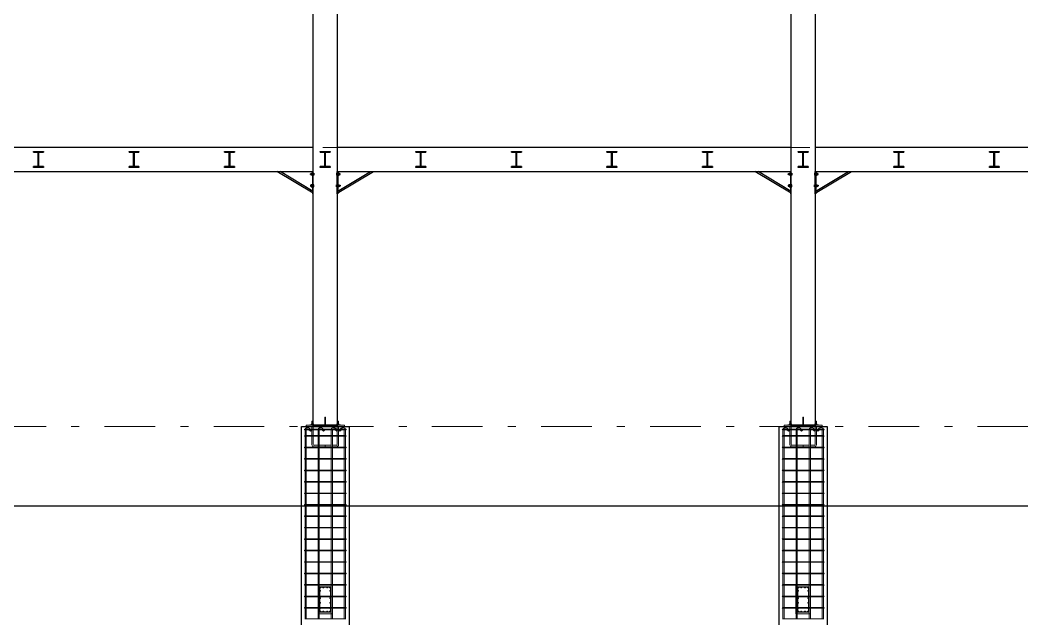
# Model space of a CAD drawing. Header units: millimetres. Extents: x 2175 to 3376, y 1504 to 1740.
# Drawn here: x 3350.92 to 3363.49, y 1612.41 to 1619.93 of the extents above; entities that cross this region are included whole.
import ezdxf

# ---------------------------------------------------------------- set-up
doc = ezdxf.new("R2010")
doc.units = ezdxf.units.MM
for name, pattern in [('DASHDOT2', [12.7, 6.35, -3.175, 0, -3.175]), ('DASHDOTX2', [50.8, 25.4, -12.7, 0, -12.7]), ('DASHED', [19.05, 12.7, -6.35])]:
    doc.linetypes.add(name, pattern=pattern)
doc.layers.add('As Atap', color=3, linetype='DASHDOTX2', lineweight=40)
doc.layers.add('Garis Dim', color=131, linetype='DASHED', lineweight=9)
for name, color, linetype in [('GR', 7, 'Continuous'), ('KOP TEKS', 1, 'Continuous'), ('SUNGAI', 150, 'Continuous'), ('WF 150', 5, 'Continuous')]:
    doc.layers.add(name, color=color, linetype=linetype)

# ---------------------------------------------------------------- blocks, each defined once
blk = doc.blocks.new('BLK150')
at = {"layer": 'KOP TEKS', "color": 232}
for p, q in [((12566.28, -658.52), (12566.155, -658.52)), ((12566.212, -658.7), (12566.212, -658.52)), ((12566.222, -658.7), (12566.222, -658.52)), ((12566.28, -658.52), (12566.28, -658.51)), ((12566.222, -658.61), (12566.212, -658.61)), ((12566.155, -658.7), (12566.28, -658.7)), ((12566.28, -658.71), (12566.28, -658.7))]:
    blk.add_line(p, q, dxfattribs=at)
for points in [[(12566.28, -658.51), (12566.155, -658.51), (12566.155, -658.52)], [(12566.155, -658.7), (12566.155, -658.71), (12566.28, -658.71)]]:
    blk.add_lwpolyline(points, dxfattribs=at)
blk = doc.blocks.new('soof bmi')
at = {"layer": 'Garis Dim', "color": 1, "linetype": 'ByBlock', "lineweight": 9}
for p, q in [((38143.76, 315.036), (38143.76, 314.534)), ((38143.768, 315.036), (38143.768, 314.534)), ((38143.978, 315.053), (38143.777, 315.053)), ((38143.978, 315.044), (38143.777, 315.044)), ((38143.987, 315.036), (38143.987, 314.534)), ((38143.996, 315.036), (38143.996, 314.534)), ((38143.978, 314.525), (38143.777, 314.525)), ((38143.978, 314.517), (38143.777, 314.517))]:
    blk.add_line(p, q, dxfattribs=at)
blk.add_lwpolyline([(38143.728, 315.085), (38144.028, 315.085), (38144.028, 314.485), (38143.728, 314.485)], close=True, dxfattribs=at)
for centre, radius in [((38143.777, 315.036), 0.00853), ((38143.774, 314.965), 0.0064), ((38143.838, 315.036), 0.00853), ((38143.917, 315.036), 0.00853), ((38143.978, 315.036), 0.00853), ((38143.981, 314.965), 0.0064), ((38143.774, 314.815), 0.0064), ((38143.774, 314.715), 0.0064), ((38143.981, 314.815), 0.0064), ((38143.981, 314.715), 0.0064), ((38143.774, 314.605), 0.0064), ((38143.777, 314.534), 0.00853), ((38143.838, 314.534), 0.00853), ((38143.917, 314.534), 0.00853), ((38143.978, 314.534), 0.00853), ((38143.981, 314.605), 0.0064)]:
    blk.add_circle(centre, radius, dxfattribs=at)
for centre, radius, start, end in [((38143.777, 315.036), 0.0171, 90, 180), ((38143.978, 315.036), 0.0171, 0, 90), ((38143.978, 315.036), 0.00853, 0, 90), ((38143.777, 314.534), 0.0171, 180, 270), ((38143.978, 314.534), 0.00853, 270, 0), ((38143.978, 314.534), 0.0171, 270, 0)]:
    blk.add_arc(centre, radius, start, end, dxfattribs=at)

msp = doc.modelspace()

# ---------------------------------------------------------------- hatches: boundary and pattern name
at = {"layer": 'Garis Dim', "linetype": 'ByBlock', "lineweight": 5}
h = msp.add_hatch(dxfattribs=at)
h.set_pattern_fill('LINE', color=0, scale=0.00072, angle=-0.0006, style=0)
h.set_pattern_definition([(179.999441, (4053.2320898, 1776.1352986), (2.23035e-08, 0.0022860000006), [])])
h.paths.add_polyline_path([(3354.598, 1614.893, 0.414214), (3354.596, 1614.895), (3354.583, 1614.895, 0.414214), (3354.581, 1614.893), (3354.581, 1614.862), (3354.598, 1614.862)])
h = msp.add_hatch(dxfattribs=at)
h.set_pattern_fill('LINE', color=0, scale=0.00072, angle=-0.0006, style=0)
h.set_pattern_definition([(179.999441, (4052.915289, 1776.1353016), (2.23035e-08, 0.0022860000006), [])])
h.paths.add_polyline_path([(3354.915, 1614.893, 0.414214), (3354.913, 1614.895), (3354.9, 1614.895, 0.414214), (3354.898, 1614.893), (3354.898, 1614.862), (3354.915, 1614.862)])
h = msp.add_hatch(dxfattribs=at)
h.set_pattern_fill('LINE', color=0, scale=0.00072, angle=-0.0006, style=0)
h.set_pattern_definition([(179.999441, (4059.2320898, 1776.1352986), (2.23035e-08, 0.0022860000006), [])])
h.paths.add_polyline_path([(3360.598, 1614.893, 0.414214), (3360.596, 1614.895), (3360.583, 1614.895, 0.414214), (3360.581, 1614.893), (3360.581, 1614.862), (3360.598, 1614.862)])
h = msp.add_hatch(dxfattribs=at)
h.set_pattern_fill('LINE', color=0, scale=0.00072, angle=-0.0006, style=0)
h.set_pattern_definition([(179.999441, (4058.915289, 1776.1353016), (2.23035e-08, 0.0022860000006), [])])
h.paths.add_polyline_path([(3360.915, 1614.893, 0.414214), (3360.913, 1614.895), (3360.9, 1614.895, 0.414214), (3360.898, 1614.893), (3360.898, 1614.862), (3360.915, 1614.862)])

# ---------------------------------------------------------------- linework, layer by layer
at = {"lineweight": 18}
for p, q in [((3354.987, 1614.832), (3354.507, 1614.831)), ((3354.987, 1614.831), (3354.507, 1614.831)), ((3360.987, 1614.832), (3360.507, 1614.831)), ((3360.987, 1614.831), (3360.507, 1614.831))]:
    msp.add_line(p, q, dxfattribs=at)
for p, q in [((3354.939, 1614.847), (3354.555, 1614.847)), ((3354.939, 1614.847), (3354.555, 1614.847)), ((3360.939, 1614.847), (3360.555, 1614.847)), ((3360.939, 1614.847), (3360.555, 1614.847))]:
    msp.add_line(p, q)
at = {"layer": 'As Atap', "color": 7, "linetype": 'ByBlock', "lineweight": 5}
for p, q in [((3354.602, 1614.862), (3354.577, 1614.862)), ((3354.919, 1614.862), (3354.894, 1614.862)), ((3360.602, 1614.862), (3360.577, 1614.862)), ((3360.919, 1614.862), (3360.894, 1614.862)), ((3354.605, 1614.849), (3354.574, 1614.849)), ((3354.922, 1614.849), (3354.891, 1614.849)), ((3360.605, 1614.849), (3360.574, 1614.849)), ((3360.922, 1614.849), (3360.891, 1614.849))]:
    msp.add_line(p, q, dxfattribs=at)
at = {"layer": 'As Atap', "color": 0, "linetype": 'ByBlock', "lineweight": 5}
for p, q in [((3354.596, 1614.895), (3354.583, 1614.895)), ((3354.743, 1614.947), (3354.753, 1614.947)), ((3354.743, 1614.847), (3354.743, 1614.947)), ((3354.753, 1614.847), (3354.753, 1614.947)), ((3354.913, 1614.895), (3354.9, 1614.895)), ((3360.596, 1614.895), (3360.583, 1614.895)), ((3360.743, 1614.947), (3360.753, 1614.947)), ((3360.743, 1614.847), (3360.743, 1614.947)), ((3360.753, 1614.847), (3360.753, 1614.947)), ((3360.913, 1614.895), (3360.9, 1614.895)), ((3354.494, 1614.788), (3354.494, 1614.714)), ((3354.509, 1614.788), (3354.509, 1614.714)), ((3354.581, 1614.831), (3354.581, 1614.788)), ((3354.581, 1614.788), (3354.581, 1614.714)), ((3354.598, 1614.831), (3354.598, 1614.788)), ((3354.598, 1614.788), (3354.598, 1614.714)), ((3354.658, 1614.786), (3354.658, 1614.714)), ((3354.673, 1614.786), (3354.673, 1614.714)), ((3354.823, 1614.786), (3354.823, 1614.714)), ((3354.838, 1614.786), (3354.838, 1614.714)), ((3354.898, 1614.831), (3354.898, 1614.788)), ((3354.898, 1614.788), (3354.898, 1614.714)), ((3354.915, 1614.831), (3354.915, 1614.788)), ((3354.915, 1614.788), (3354.915, 1614.714)), ((3354.987, 1614.786), (3354.987, 1614.714)), ((3355.002, 1614.786), (3355.002, 1614.714)), ((3360.494, 1614.788), (3360.494, 1614.714)), ((3360.509, 1614.788), (3360.509, 1614.714)), ((3360.581, 1614.831), (3360.581, 1614.788)), ((3360.581, 1614.788), (3360.581, 1614.714)), ((3360.598, 1614.831), (3360.598, 1614.788)), ((3360.598, 1614.788), (3360.598, 1614.714)), ((3360.658, 1614.786), (3360.658, 1614.714)), ((3360.673, 1614.786), (3360.673, 1614.714)), ((3360.823, 1614.786), (3360.823, 1614.714)), ((3360.838, 1614.786), (3360.838, 1614.714)), ((3360.898, 1614.831), (3360.898, 1614.788)), ((3360.898, 1614.788), (3360.898, 1614.714)), ((3360.915, 1614.831), (3360.915, 1614.788)), ((3360.915, 1614.788), (3360.915, 1614.714)), ((3360.987, 1614.786), (3360.987, 1614.714)), ((3361.002, 1614.786), (3361.002, 1614.714)), ((3354.494, 1614.706), (3354.494, 1614.57)), ((3354.509, 1614.706), (3354.509, 1614.57)), ((3354.581, 1614.699), (3354.581, 1614.601)), ((3354.598, 1614.699), (3354.598, 1614.601)), ((3354.658, 1614.706), (3354.658, 1614.57)), ((3354.673, 1614.706), (3354.673, 1614.57)), ((3354.823, 1614.706), (3354.823, 1614.57)), ((3354.838, 1614.706), (3354.838, 1614.57)), ((3354.898, 1614.699), (3354.898, 1614.601)), ((3354.915, 1614.699), (3354.915, 1614.601)), ((3354.987, 1614.706), (3354.987, 1614.57)), ((3355.002, 1614.706), (3355.002, 1614.57)), ((3360.494, 1614.706), (3360.494, 1614.57)), ((3360.509, 1614.706), (3360.509, 1614.57)), ((3360.581, 1614.699), (3360.581, 1614.601)), ((3360.598, 1614.699), (3360.598, 1614.601)), ((3360.658, 1614.706), (3360.658, 1614.57)), ((3360.673, 1614.706), (3360.673, 1614.57)), ((3360.823, 1614.706), (3360.823, 1614.57)), ((3360.838, 1614.706), (3360.838, 1614.57)), ((3360.898, 1614.699), (3360.898, 1614.601)), ((3360.915, 1614.699), (3360.915, 1614.601)), ((3360.987, 1614.706), (3360.987, 1614.57)), ((3361.002, 1614.706), (3361.002, 1614.57)), ((3354.494, 1614.562), (3354.494, 1614.426)), ((3354.509, 1614.562), (3354.509, 1614.426)), ((3354.607, 1614.593), (3354.658, 1614.593)), ((3354.607, 1614.575), (3354.658, 1614.575)), ((3354.658, 1614.562), (3354.658, 1614.426)), ((3354.673, 1614.593), (3354.823, 1614.593)), ((3354.673, 1614.575), (3354.823, 1614.575)), ((3354.673, 1614.562), (3354.673, 1614.426)), ((3354.747, 1614.593), (3354.747, 1614.575)), ((3354.823, 1614.562), (3354.823, 1614.426)), ((3354.838, 1614.593), (3354.889, 1614.593)), ((3354.838, 1614.575), (3354.889, 1614.575)), ((3354.838, 1614.562), (3354.838, 1614.426)), ((3354.987, 1614.562), (3354.987, 1614.426)), ((3355.002, 1614.562), (3355.002, 1614.426)), ((3360.494, 1614.562), (3360.494, 1614.426)), ((3360.509, 1614.562), (3360.509, 1614.426)), ((3360.607, 1614.593), (3360.658, 1614.593)), ((3360.607, 1614.575), (3360.658, 1614.575)), ((3360.658, 1614.562), (3360.658, 1614.426)), ((3360.673, 1614.593), (3360.823, 1614.593)), ((3360.673, 1614.575), (3360.823, 1614.575)), ((3360.673, 1614.562), (3360.673, 1614.426)), ((3360.747, 1614.593), (3360.747, 1614.575)), ((3360.823, 1614.562), (3360.823, 1614.426)), ((3360.838, 1614.593), (3360.889, 1614.593)), ((3360.838, 1614.575), (3360.889, 1614.575)), ((3360.838, 1614.562), (3360.838, 1614.426)), ((3360.987, 1614.562), (3360.987, 1614.426)), ((3361.002, 1614.562), (3361.002, 1614.426)), ((3354.494, 1614.418), (3354.494, 1614.282)), ((3354.509, 1614.418), (3354.509, 1614.282)), ((3354.658, 1614.418), (3354.658, 1614.282)), ((3354.673, 1614.418), (3354.673, 1614.282)), ((3354.823, 1614.418), (3354.823, 1614.282)), ((3354.838, 1614.418), (3354.838, 1614.282)), ((3354.987, 1614.418), (3354.987, 1614.282)), ((3355.002, 1614.418), (3355.002, 1614.282)), ((3360.494, 1614.418), (3360.494, 1614.282)), ((3360.509, 1614.418), (3360.509, 1614.282)), ((3360.658, 1614.418), (3360.658, 1614.282)), ((3360.673, 1614.418), (3360.673, 1614.282)), ((3360.823, 1614.418), (3360.823, 1614.282)), ((3360.838, 1614.418), (3360.838, 1614.282)), ((3360.987, 1614.418), (3360.987, 1614.282)), ((3361.002, 1614.418), (3361.002, 1614.282)), ((3354.494, 1614.275), (3354.494, 1614.138)), ((3354.509, 1614.275), (3354.509, 1614.138)), ((3354.658, 1614.275), (3354.658, 1614.138)), ((3354.673, 1614.275), (3354.673, 1614.138)), ((3354.823, 1614.275), (3354.823, 1614.138)), ((3354.838, 1614.275), (3354.838, 1614.138)), ((3354.987, 1614.275), (3354.987, 1614.138)), ((3355.002, 1614.275), (3355.002, 1614.138)), ((3360.494, 1614.275), (3360.494, 1614.138)), ((3360.509, 1614.275), (3360.509, 1614.138)), ((3360.658, 1614.275), (3360.658, 1614.138)), ((3360.673, 1614.275), (3360.673, 1614.138)), ((3360.823, 1614.275), (3360.823, 1614.138)), ((3360.838, 1614.275), (3360.838, 1614.138)), ((3360.987, 1614.275), (3360.987, 1614.138)), ((3361.002, 1614.275), (3361.002, 1614.138)), ((3354.494, 1614.131), (3354.494, 1613.994)), ((3354.509, 1614.131), (3354.509, 1613.994)), ((3354.658, 1614.131), (3354.658, 1613.994)), ((3354.673, 1614.131), (3354.673, 1613.994)), ((3354.823, 1614.131), (3354.823, 1613.994)), ((3354.838, 1614.131), (3354.838, 1613.994)), ((3354.987, 1614.131), (3354.987, 1613.994)), ((3355.002, 1614.131), (3355.002, 1613.994)), ((3360.494, 1614.131), (3360.494, 1613.994)), ((3360.509, 1614.131), (3360.509, 1613.994)), ((3360.658, 1614.131), (3360.658, 1613.994)), ((3360.673, 1614.131), (3360.673, 1613.994)), ((3360.823, 1614.131), (3360.823, 1613.994)), ((3360.838, 1614.131), (3360.838, 1613.994)), ((3360.987, 1614.131), (3360.987, 1613.994)), ((3361.002, 1614.131), (3361.002, 1613.994)), ((3354.494, 1613.987), (3354.494, 1613.851)), ((3354.509, 1613.987), (3354.509, 1613.851)), ((3354.658, 1613.987), (3354.658, 1613.851)), ((3354.673, 1613.987), (3354.673, 1613.851)), ((3354.823, 1613.987), (3354.823, 1613.851)), ((3354.838, 1613.987), (3354.838, 1613.851)), ((3354.987, 1613.987), (3354.987, 1613.851)), ((3355.002, 1613.987), (3355.002, 1613.851)), ((3360.494, 1613.987), (3360.494, 1613.851)), ((3360.509, 1613.987), (3360.509, 1613.851)), ((3360.658, 1613.987), (3360.658, 1613.851)), ((3360.673, 1613.987), (3360.673, 1613.851)), ((3360.823, 1613.987), (3360.823, 1613.851)), ((3360.838, 1613.987), (3360.838, 1613.851)), ((3360.987, 1613.987), (3360.987, 1613.851)), ((3361.002, 1613.987), (3361.002, 1613.851)), ((3354.494, 1613.843), (3354.494, 1613.707)), ((3354.509, 1613.843), (3354.509, 1613.707)), ((3354.658, 1613.843), (3354.658, 1613.707)), ((3354.673, 1613.843), (3354.673, 1613.707)), ((3354.823, 1613.843), (3354.823, 1613.707)), ((3354.838, 1613.843), (3354.838, 1613.707)), ((3354.987, 1613.844), (3354.987, 1613.708)), ((3355.002, 1613.844), (3355.002, 1613.708)), ((3360.494, 1613.843), (3360.494, 1613.707)), ((3360.509, 1613.843), (3360.509, 1613.707)), ((3360.658, 1613.843), (3360.658, 1613.707)), ((3360.673, 1613.843), (3360.673, 1613.707)), ((3360.823, 1613.843), (3360.823, 1613.707)), ((3360.838, 1613.843), (3360.838, 1613.707)), ((3360.987, 1613.844), (3360.987, 1613.708)), ((3361.002, 1613.844), (3361.002, 1613.708)), ((3354.494, 1613.699), (3354.494, 1613.563)), ((3354.509, 1613.699), (3354.509, 1613.563)), ((3354.658, 1613.699), (3354.658, 1613.563)), ((3354.673, 1613.699), (3354.673, 1613.563)), ((3354.823, 1613.699), (3354.823, 1613.563)), ((3354.838, 1613.699), (3354.838, 1613.563)), ((3354.987, 1613.699), (3354.987, 1613.563)), ((3355.002, 1613.699), (3355.002, 1613.563)), ((3360.494, 1613.699), (3360.494, 1613.563)), ((3360.509, 1613.699), (3360.509, 1613.563)), ((3360.658, 1613.699), (3360.658, 1613.563)), ((3360.673, 1613.699), (3360.673, 1613.563)), ((3360.823, 1613.699), (3360.823, 1613.563)), ((3360.838, 1613.699), (3360.838, 1613.563)), ((3360.987, 1613.699), (3360.987, 1613.563)), ((3361.002, 1613.699), (3361.002, 1613.563)), ((3354.494, 1613.555), (3354.494, 1613.419)), ((3354.509, 1613.555), (3354.509, 1613.419)), ((3354.658, 1613.555), (3354.658, 1613.419)), ((3354.673, 1613.555), (3354.673, 1613.419)), ((3354.823, 1613.555), (3354.823, 1613.419)), ((3354.838, 1613.555), (3354.838, 1613.419)), ((3354.987, 1613.555), (3354.987, 1613.419)), ((3355.002, 1613.555), (3355.002, 1613.419)), ((3360.494, 1613.555), (3360.494, 1613.419)), ((3360.509, 1613.555), (3360.509, 1613.419)), ((3360.658, 1613.555), (3360.658, 1613.419)), ((3360.673, 1613.555), (3360.673, 1613.419)), ((3360.823, 1613.555), (3360.823, 1613.419)), ((3360.838, 1613.555), (3360.838, 1613.419)), ((3360.987, 1613.555), (3360.987, 1613.419)), ((3361.002, 1613.555), (3361.002, 1613.419)), ((3354.494, 1613.412), (3354.494, 1613.276)), ((3354.509, 1613.412), (3354.509, 1613.276)), ((3354.658, 1613.412), (3354.658, 1613.276)), ((3354.673, 1613.412), (3354.673, 1613.276)), ((3354.823, 1613.412), (3354.823, 1613.276)), ((3354.838, 1613.412), (3354.838, 1613.276)), ((3354.987, 1613.412), (3354.987, 1613.276)), ((3355.002, 1613.412), (3355.002, 1613.276)), ((3360.494, 1613.412), (3360.494, 1613.276)), ((3360.509, 1613.412), (3360.509, 1613.276)), ((3360.658, 1613.412), (3360.658, 1613.276)), ((3360.673, 1613.412), (3360.673, 1613.276)), ((3360.823, 1613.412), (3360.823, 1613.276)), ((3360.838, 1613.412), (3360.838, 1613.276)), ((3360.987, 1613.412), (3360.987, 1613.276)), ((3361.002, 1613.412), (3361.002, 1613.276)), ((3354.494, 1613.268), (3354.494, 1613.132)), ((3354.509, 1613.268), (3354.509, 1613.132)), ((3354.658, 1613.268), (3354.658, 1613.132)), ((3354.673, 1613.268), (3354.673, 1613.132)), ((3354.823, 1613.268), (3354.823, 1613.132)), ((3354.838, 1613.268), (3354.838, 1613.132)), ((3354.987, 1613.268), (3354.987, 1613.132)), ((3355.002, 1613.268), (3355.002, 1613.132)), ((3360.494, 1613.268), (3360.494, 1613.132)), ((3360.509, 1613.268), (3360.509, 1613.132)), ((3360.658, 1613.268), (3360.658, 1613.132)), ((3360.673, 1613.268), (3360.673, 1613.132)), ((3360.823, 1613.268), (3360.823, 1613.132)), ((3360.838, 1613.268), (3360.838, 1613.132)), ((3360.987, 1613.268), (3360.987, 1613.132)), ((3361.002, 1613.268), (3361.002, 1613.132)), ((3354.494, 1613.124), (3354.494, 1612.988)), ((3354.509, 1613.124), (3354.509, 1612.988)), ((3354.658, 1613.124), (3354.658, 1612.988)), ((3354.673, 1613.124), (3354.673, 1612.988)), ((3354.823, 1613.124), (3354.823, 1612.988)), ((3354.838, 1613.124), (3354.838, 1612.988)), ((3354.987, 1613.124), (3354.987, 1612.988)), ((3355.002, 1613.124), (3355.002, 1612.988)), ((3360.494, 1613.124), (3360.494, 1612.988)), ((3360.509, 1613.124), (3360.509, 1612.988)), ((3360.658, 1613.124), (3360.658, 1612.988)), ((3360.673, 1613.124), (3360.673, 1612.988)), ((3360.823, 1613.124), (3360.823, 1612.988)), ((3360.838, 1613.124), (3360.838, 1612.988)), ((3360.987, 1613.124), (3360.987, 1612.988)), ((3361.002, 1613.124), (3361.002, 1612.988)), ((3354.494, 1612.98), (3354.494, 1612.844)), ((3354.509, 1612.98), (3354.509, 1612.844)), ((3354.658, 1612.98), (3354.658, 1612.844)), ((3354.673, 1612.98), (3354.673, 1612.844)), ((3354.823, 1612.98), (3354.823, 1612.844)), ((3354.838, 1612.98), (3354.838, 1612.844)), ((3354.987, 1612.981), (3354.987, 1612.845)), ((3355.002, 1612.981), (3355.002, 1612.845)), ((3360.494, 1612.98), (3360.494, 1612.844)), ((3360.509, 1612.98), (3360.509, 1612.844)), ((3360.658, 1612.98), (3360.658, 1612.844)), ((3360.673, 1612.98), (3360.673, 1612.844)), ((3360.823, 1612.98), (3360.823, 1612.844)), ((3360.838, 1612.98), (3360.838, 1612.844)), ((3360.987, 1612.981), (3360.987, 1612.845)), ((3361.002, 1612.981), (3361.002, 1612.845)), ((3354.494, 1612.836), (3354.494, 1612.7)), ((3354.509, 1612.836), (3354.509, 1612.7)), ((3354.658, 1612.836), (3354.658, 1612.7)), ((3354.673, 1612.836), (3354.673, 1612.7)), ((3354.823, 1612.836), (3354.823, 1612.7)), ((3354.838, 1612.836), (3354.838, 1612.7)), ((3354.987, 1612.836), (3354.987, 1612.7)), ((3355.002, 1612.836), (3355.002, 1612.7)), ((3360.494, 1612.836), (3360.494, 1612.7)), ((3360.509, 1612.836), (3360.509, 1612.7)), ((3360.658, 1612.836), (3360.658, 1612.7)), ((3360.673, 1612.836), (3360.673, 1612.7)), ((3360.823, 1612.836), (3360.823, 1612.7)), ((3360.838, 1612.836), (3360.838, 1612.7)), ((3360.987, 1612.836), (3360.987, 1612.7)), ((3361.002, 1612.836), (3361.002, 1612.7)), ((3354.494, 1612.692), (3354.494, 1612.556)), ((3354.509, 1612.692), (3354.509, 1612.556)), ((3354.658, 1612.692), (3354.658, 1612.556)), ((3354.673, 1612.692), (3354.673, 1612.556)), ((3354.823, 1612.692), (3354.823, 1612.556)), ((3354.838, 1612.692), (3354.838, 1612.556)), ((3354.987, 1612.692), (3354.987, 1612.556)), ((3355.002, 1612.692), (3355.002, 1612.556)), ((3360.494, 1612.692), (3360.494, 1612.556)), ((3360.509, 1612.692), (3360.509, 1612.556)), ((3360.658, 1612.692), (3360.658, 1612.556)), ((3360.673, 1612.692), (3360.673, 1612.556)), ((3360.823, 1612.692), (3360.823, 1612.556)), ((3360.838, 1612.692), (3360.838, 1612.556)), ((3360.987, 1612.692), (3360.987, 1612.556)), ((3361.002, 1612.692), (3361.002, 1612.556)), ((3354.494, 1612.549), (3354.494, 1612.413)), ((3354.509, 1612.549), (3354.509, 1612.413)), ((3354.658, 1612.549), (3354.658, 1612.413)), ((3354.673, 1612.549), (3354.673, 1612.413)), ((3354.823, 1612.549), (3354.823, 1612.413)), ((3354.838, 1612.549), (3354.838, 1612.413)), ((3354.987, 1612.549), (3354.987, 1612.413)), ((3355.002, 1612.549), (3355.002, 1612.413)), ((3360.494, 1612.549), (3360.494, 1612.413)), ((3360.509, 1612.549), (3360.509, 1612.413)), ((3360.658, 1612.549), (3360.658, 1612.413)), ((3360.673, 1612.549), (3360.673, 1612.413)), ((3360.823, 1612.549), (3360.823, 1612.413)), ((3360.838, 1612.549), (3360.838, 1612.413)), ((3360.987, 1612.549), (3360.987, 1612.413)), ((3361.002, 1612.549), (3361.002, 1612.413))]:
    msp.add_line(p, q, dxfattribs=at)
at = {"layer": 'As Atap', "color": 7, "linetype": 'ByBlock', "lineweight": 9}
for p, q in [((3354.508, 1614.847), (3354.508, 1614.831)), ((3354.508, 1614.847), (3354.988, 1614.847)), ((3354.988, 1614.847), (3354.988, 1614.831)), ((3360.508, 1614.847), (3360.508, 1614.831)), ((3360.508, 1614.847), (3360.988, 1614.847)), ((3360.988, 1614.847), (3360.988, 1614.831))]:
    msp.add_line(p, q, dxfattribs=at)
at = {"layer": 'As Atap', "color": 0, "linetype": 'ByBlock', "lineweight": 5}
for centre, radius, start, end in [((3354.607, 1614.601), 0.0259, 180, 270), ((3354.607, 1614.601), 0.00864, 180, 270), ((3354.889, 1614.601), 0.0259, 270, 0), ((3354.889, 1614.601), 0.00864, 270, 0), ((3360.607, 1614.601), 0.0259, 180, 270), ((3360.607, 1614.601), 0.00864, 180, 270), ((3360.889, 1614.601), 0.0259, 270, 0), ((3360.889, 1614.601), 0.00864, 270, 0)]:
    msp.add_arc(centre, radius, start, end, dxfattribs=at)
at = {"layer": 'Garis Dim', "linetype": 'DASHDOT2', "ltscale": 0.1}
for p, q in [((3243.748, 1618.331), (3372.748, 1618.331)), ((3243.748, 1614.831), (3372.748, 1614.831))]:
    msp.add_line(p, q, dxfattribs=at)
at = {"layer": 'Garis Dim', "color": 7, "linetype": 'ByBlock', "lineweight": 5}
for p, q in [((3354.577, 1614.849), (3354.577, 1614.862)), ((3354.583, 1614.849), (3354.583, 1614.862)), ((3354.596, 1614.849), (3354.596, 1614.862)), ((3354.602, 1614.849), (3354.602, 1614.862)), ((3354.894, 1614.849), (3354.894, 1614.862)), ((3354.9, 1614.849), (3354.9, 1614.862)), ((3354.913, 1614.849), (3354.913, 1614.862)), ((3354.919, 1614.849), (3354.919, 1614.862)), ((3360.577, 1614.849), (3360.577, 1614.862)), ((3360.583, 1614.849), (3360.583, 1614.862)), ((3360.596, 1614.849), (3360.596, 1614.862)), ((3360.602, 1614.849), (3360.602, 1614.862)), ((3360.894, 1614.849), (3360.894, 1614.862)), ((3360.9, 1614.849), (3360.9, 1614.862)), ((3360.913, 1614.849), (3360.913, 1614.862)), ((3360.919, 1614.849), (3360.919, 1614.862)), ((3354.574, 1614.847), (3354.574, 1614.849)), ((3354.605, 1614.847), (3354.605, 1614.849)), ((3354.891, 1614.847), (3354.891, 1614.849)), ((3354.922, 1614.847), (3354.922, 1614.849)), ((3360.574, 1614.847), (3360.574, 1614.849)), ((3360.605, 1614.847), (3360.605, 1614.849)), ((3360.891, 1614.847), (3360.891, 1614.849)), ((3360.922, 1614.847), (3360.922, 1614.849))]:
    msp.add_line(p, q, dxfattribs=at)
at = {"layer": 'Garis Dim', "color": 0, "linetype": 'ByBlock', "lineweight": 5}
for p, q in [((3354.581, 1614.862), (3354.581, 1614.893)), ((3354.598, 1614.862), (3354.598, 1614.893)), ((3354.898, 1614.862), (3354.898, 1614.893)), ((3354.915, 1614.862), (3354.915, 1614.893)), ((3360.581, 1614.862), (3360.581, 1614.893)), ((3360.598, 1614.862), (3360.598, 1614.893)), ((3360.898, 1614.862), (3360.898, 1614.893)), ((3360.915, 1614.862), (3360.915, 1614.893)), ((3355.006, 1614.796), (3354.49, 1614.796)), ((3355.006, 1614.788), (3354.49, 1614.788)), ((3354.544, 1614.788), (3354.563, 1614.769)), ((3354.546, 1614.808), (3354.558, 1614.796)), ((3354.559, 1614.797), (3354.561, 1614.796)), ((3354.574, 1614.78), (3354.563, 1614.769)), ((3354.566, 1614.788), (3354.574, 1614.78)), ((3354.7, 1614.797), (3354.701, 1614.796)), ((3354.709, 1614.788), (3354.728, 1614.769)), ((3354.71, 1614.808), (3354.723, 1614.796)), ((3354.738, 1614.78), (3354.728, 1614.769)), ((3354.731, 1614.788), (3354.738, 1614.78)), ((3354.864, 1614.797), (3354.866, 1614.796)), ((3354.873, 1614.788), (3354.892, 1614.769)), ((3354.875, 1614.808), (3354.887, 1614.796)), ((3354.89, 1614.788), (3354.898, 1614.78)), ((3354.903, 1614.78), (3354.892, 1614.769)), ((3354.895, 1614.788), (3354.903, 1614.78)), ((3354.93, 1614.788), (3354.922, 1614.78)), ((3354.922, 1614.78), (3354.933, 1614.769)), ((3354.951, 1614.788), (3354.933, 1614.769)), ((3354.95, 1614.808), (3354.937, 1614.796)), ((3354.961, 1614.797), (3354.959, 1614.796)), ((3361.006, 1614.796), (3360.49, 1614.796)), ((3361.006, 1614.788), (3360.49, 1614.788)), ((3360.544, 1614.788), (3360.563, 1614.769)), ((3360.546, 1614.808), (3360.558, 1614.796)), ((3360.559, 1614.797), (3360.561, 1614.796)), ((3360.574, 1614.78), (3360.563, 1614.769)), ((3360.566, 1614.788), (3360.574, 1614.78)), ((3360.7, 1614.797), (3360.701, 1614.796)), ((3360.709, 1614.788), (3360.728, 1614.769)), ((3360.71, 1614.808), (3360.723, 1614.796)), ((3360.738, 1614.78), (3360.728, 1614.769)), ((3360.731, 1614.788), (3360.738, 1614.78)), ((3360.864, 1614.797), (3360.866, 1614.796)), ((3360.873, 1614.788), (3360.892, 1614.769)), ((3360.875, 1614.808), (3360.887, 1614.796)), ((3360.89, 1614.788), (3360.898, 1614.78)), ((3360.903, 1614.78), (3360.892, 1614.769)), ((3360.895, 1614.788), (3360.903, 1614.78)), ((3360.93, 1614.788), (3360.922, 1614.78)), ((3360.922, 1614.78), (3360.933, 1614.769)), ((3360.951, 1614.788), (3360.933, 1614.769)), ((3360.95, 1614.808), (3360.937, 1614.796)), ((3360.961, 1614.797), (3360.959, 1614.796)), ((3355.006, 1614.714), (3354.49, 1614.714)), ((3355.006, 1614.706), (3354.49, 1614.706)), ((3361.006, 1614.714), (3360.49, 1614.714)), ((3361.006, 1614.706), (3360.49, 1614.706)), ((3355.006, 1614.57), (3354.49, 1614.57)), ((3355.006, 1614.562), (3354.49, 1614.562)), ((3361.006, 1614.57), (3360.49, 1614.57)), ((3361.006, 1614.562), (3360.49, 1614.562)), ((3355.006, 1614.426), (3354.49, 1614.426)), ((3355.006, 1614.418), (3354.49, 1614.418)), ((3361.006, 1614.426), (3360.49, 1614.426)), ((3361.006, 1614.418), (3360.49, 1614.418)), ((3355.006, 1614.282), (3354.49, 1614.282)), ((3355.006, 1614.274), (3354.49, 1614.274)), ((3361.006, 1614.282), (3360.49, 1614.282)), ((3361.006, 1614.274), (3360.49, 1614.274)), ((3355.006, 1614.138), (3354.49, 1614.138)), ((3355.006, 1614.131), (3354.49, 1614.131)), ((3361.006, 1614.138), (3360.49, 1614.138)), ((3361.006, 1614.131), (3360.49, 1614.131)), ((3355.006, 1613.994), (3354.49, 1613.994)), ((3355.006, 1613.987), (3354.49, 1613.987)), ((3361.006, 1613.994), (3360.49, 1613.994)), ((3361.006, 1613.987), (3360.49, 1613.987)), ((3355.006, 1613.851), (3354.49, 1613.851)), ((3355.006, 1613.843), (3354.49, 1613.843)), ((3361.006, 1613.851), (3360.49, 1613.851)), ((3361.006, 1613.843), (3360.49, 1613.843)), ((3355.006, 1613.707), (3354.49, 1613.707)), ((3355.006, 1613.699), (3354.49, 1613.699)), ((3361.006, 1613.707), (3360.49, 1613.707)), ((3361.006, 1613.699), (3360.49, 1613.699)), ((3355.006, 1613.563), (3354.49, 1613.563)), ((3355.006, 1613.555), (3354.49, 1613.555)), ((3361.006, 1613.563), (3360.49, 1613.563)), ((3361.006, 1613.555), (3360.49, 1613.555)), ((3355.006, 1613.419), (3354.49, 1613.419)), ((3355.006, 1613.411), (3354.49, 1613.411)), ((3361.006, 1613.419), (3360.49, 1613.419)), ((3361.006, 1613.411), (3360.49, 1613.411)), ((3355.006, 1613.276), (3354.49, 1613.276)), ((3355.006, 1613.268), (3354.49, 1613.268)), ((3361.006, 1613.276), (3360.49, 1613.276)), ((3361.006, 1613.268), (3360.49, 1613.268)), ((3355.006, 1613.132), (3354.49, 1613.132)), ((3355.006, 1613.124), (3354.49, 1613.124)), ((3361.006, 1613.132), (3360.49, 1613.132)), ((3361.006, 1613.124), (3360.49, 1613.124)), ((3355.006, 1612.988), (3354.49, 1612.988)), ((3355.006, 1612.98), (3354.49, 1612.98)), ((3361.006, 1612.988), (3360.49, 1612.988)), ((3361.006, 1612.98), (3360.49, 1612.98)), ((3355.006, 1612.844), (3354.49, 1612.844)), ((3355.006, 1612.836), (3354.49, 1612.836)), ((3361.006, 1612.844), (3360.49, 1612.844)), ((3361.006, 1612.836), (3360.49, 1612.836)), ((3355.006, 1612.7), (3354.49, 1612.7)), ((3355.006, 1612.692), (3354.49, 1612.692)), ((3361.006, 1612.7), (3360.49, 1612.7)), ((3361.006, 1612.692), (3360.49, 1612.692)), ((3355.006, 1612.556), (3354.49, 1612.556)), ((3355.006, 1612.548), (3354.49, 1612.548)), ((3361.006, 1612.556), (3360.49, 1612.556)), ((3361.006, 1612.548), (3360.49, 1612.548)), ((3355.006, 1612.413), (3354.49, 1612.413)), ((3361.006, 1612.413), (3360.49, 1612.413))]:
    msp.add_line(p, q, dxfattribs=at)
at = {"layer": 'Garis Dim', "color": 7, "linetype": 'ByBlock', "lineweight": 5}
for centre, radius, start, end in [((3354.58, 1614.871), 0.00967, 250.751, 289.249), ((3354.59, 1614.878), 0.0169, 247.9006, 292.0994), ((3354.599, 1614.871), 0.00967, 250.7536, 289.2464), ((3354.897, 1614.871), 0.00967, 250.751, 289.249), ((3354.906, 1614.878), 0.0169, 247.9006, 292.0994), ((3354.916, 1614.871), 0.00967, 250.7536, 289.2464), ((3360.58, 1614.871), 0.00967, 250.751, 289.249), ((3360.59, 1614.878), 0.0169, 247.9006, 292.0994), ((3360.599, 1614.871), 0.00967, 250.7536, 289.2464), ((3360.897, 1614.871), 0.00967, 250.751, 289.249), ((3360.906, 1614.878), 0.0169, 247.9006, 292.0994), ((3360.916, 1614.871), 0.00967, 250.7536, 289.2464)]:
    msp.add_arc(centre, radius, start, end, dxfattribs=at)
at = {"layer": 'Garis Dim', "color": 0, "linetype": 'ByBlock', "lineweight": 5}
for centre, radius, start, end in [((3354.583, 1614.893), 0.00192, 90, 180), ((3354.596, 1614.893), 0.00192, 0, 90), ((3354.9, 1614.893), 0.00192, 90, 180), ((3354.913, 1614.893), 0.00192, 0, 90), ((3360.583, 1614.893), 0.00192, 90, 180), ((3360.596, 1614.893), 0.00192, 0, 90), ((3360.9, 1614.893), 0.00192, 90, 180), ((3360.913, 1614.893), 0.00192, 0, 90), ((3354.49, 1614.792), 0.00384, 90, 270.0006), ((3354.524, 1614.786), 0.0307, 177.0849, 180), ((3354.524, 1614.786), 0.0307, 45, 162.4909), ((3354.524, 1614.786), 0.0154, 36.9927, 143.0073), ((3354.548, 1614.786), 0.0154, 174.1621, 180), ((3354.689, 1614.786), 0.0307, 45, 162.4909), ((3354.689, 1614.786), 0.0154, 174.1621, 180), ((3354.689, 1614.786), 0.0154, 45, 143.0073), ((3354.752, 1614.786), 0.0154, 174.1621, 180), ((3354.853, 1614.786), 0.0307, 45, 162.4909), ((3354.853, 1614.786), 0.0154, 174.1621, 180), ((3354.853, 1614.786), 0.0154, 45, 143.0073), ((3354.972, 1614.786), 0.0307, 17.5091, 135), ((3354.972, 1614.786), 0.0154, 36.9927, 135), ((3354.972, 1614.786), 0.0154, 0, 5.8379), ((3354.972, 1614.786), 0.0307, 0, 2.9151), ((3355.006, 1614.792), 0.00384, 270, 90), ((3360.49, 1614.792), 0.00384, 90, 270.0006), ((3360.524, 1614.786), 0.0307, 177.0849, 180), ((3360.524, 1614.786), 0.0307, 45, 162.4909), ((3360.524, 1614.786), 0.0154, 36.9927, 143.0073), ((3360.548, 1614.786), 0.0154, 174.1621, 180), ((3360.689, 1614.786), 0.0307, 45, 162.4909), ((3360.689, 1614.786), 0.0154, 174.1621, 180), ((3360.689, 1614.786), 0.0154, 45, 143.0073), ((3360.752, 1614.786), 0.0154, 174.1621, 180), ((3360.853, 1614.786), 0.0307, 45, 162.4909), ((3360.853, 1614.786), 0.0154, 174.1621, 180), ((3360.853, 1614.786), 0.0154, 45, 143.0073), ((3360.972, 1614.786), 0.0307, 17.5091, 135), ((3360.972, 1614.786), 0.0154, 36.9927, 135), ((3360.972, 1614.786), 0.0154, 0, 5.8379), ((3360.972, 1614.786), 0.0307, 0, 2.9151), ((3361.006, 1614.792), 0.00384, 270, 90), ((3354.49, 1614.71), 0.00384, 90, 270.0006), ((3355.006, 1614.71), 0.00384, 270, 90), ((3360.49, 1614.71), 0.00384, 90, 270.0006), ((3361.006, 1614.71), 0.00384, 270, 90), ((3354.49, 1614.566), 0.00384, 90, 270.0006), ((3355.006, 1614.566), 0.00384, 270, 90), ((3360.49, 1614.566), 0.00384, 90, 270.0006), ((3361.006, 1614.566), 0.00384, 270, 90), ((3354.49, 1614.422), 0.00384, 90, 270.0006), ((3355.006, 1614.422), 0.00384, 270, 90), ((3360.49, 1614.422), 0.00384, 90, 270.0006), ((3361.006, 1614.422), 0.00384, 270, 90), ((3354.49, 1614.278), 0.00384, 90, 270.0006), ((3355.006, 1614.278), 0.00384, 270, 90), ((3360.49, 1614.278), 0.00384, 90, 270.0006), ((3361.006, 1614.278), 0.00384, 270, 90), ((3354.49, 1614.134), 0.00384, 90, 270.0006), ((3355.006, 1614.134), 0.00384, 270, 90), ((3360.49, 1614.134), 0.00384, 90, 270.0006), ((3361.006, 1614.134), 0.00384, 270, 90), ((3354.49, 1613.99), 0.00384, 90, 270.0006), ((3355.006, 1613.99), 0.00384, 270, 90), ((3360.49, 1613.99), 0.00384, 90, 270.0006), ((3361.006, 1613.99), 0.00384, 270, 90), ((3354.49, 1613.847), 0.00384, 90, 270.0006), ((3355.006, 1613.847), 0.00384, 270, 90), ((3360.49, 1613.847), 0.00384, 90, 270.0006), ((3361.006, 1613.847), 0.00384, 270, 90), ((3354.49, 1613.703), 0.00384, 90, 270.0006), ((3355.006, 1613.703), 0.00384, 270, 90), ((3360.49, 1613.703), 0.00384, 90, 270.0006), ((3361.006, 1613.703), 0.00384, 270, 90), ((3354.49, 1613.559), 0.00384, 90, 270.0006), ((3355.006, 1613.559), 0.00384, 270, 90), ((3360.49, 1613.559), 0.00384, 90, 270.0006), ((3361.006, 1613.559), 0.00384, 270, 90), ((3354.49, 1613.415), 0.00384, 90, 270.0006), ((3355.006, 1613.415), 0.00384, 270, 90), ((3360.49, 1613.415), 0.00384, 90, 270.0006), ((3361.006, 1613.415), 0.00384, 270, 90), ((3354.49, 1613.272), 0.00384, 90, 270.0006), ((3355.006, 1613.272), 0.00384, 270, 90), ((3360.49, 1613.272), 0.00384, 90, 270.0006), ((3361.006, 1613.272), 0.00384, 270, 90), ((3354.49, 1613.128), 0.00384, 90, 270.0006), ((3355.006, 1613.128), 0.00384, 270, 90), ((3360.49, 1613.128), 0.00384, 90, 270.0006), ((3361.006, 1613.128), 0.00384, 270, 90), ((3354.49, 1612.984), 0.00384, 90, 270.0006), ((3355.006, 1612.984), 0.00384, 270, 90), ((3360.49, 1612.984), 0.00384, 90, 270.0006), ((3361.006, 1612.984), 0.00384, 270, 90), ((3354.49, 1612.84), 0.00384, 90, 270.0006), ((3355.006, 1612.84), 0.00384, 270, 90), ((3360.49, 1612.84), 0.00384, 90, 270.0006), ((3361.006, 1612.84), 0.00384, 270, 90), ((3354.49, 1612.696), 0.00384, 90, 270.0006), ((3355.006, 1612.696), 0.00384, 270, 90), ((3360.49, 1612.696), 0.00384, 90, 270.0006), ((3361.006, 1612.696), 0.00384, 270, 90), ((3354.49, 1612.552), 0.00384, 90, 270.0006), ((3355.006, 1612.552), 0.00384, 270, 90), ((3360.49, 1612.552), 0.00384, 90, 270.0006), ((3361.006, 1612.552), 0.00384, 270, 90)]:
    msp.add_arc(centre, radius, start, end, dxfattribs=at)
at = {"layer": 'GR'}
msp.add_line((3243.748, 1613.831), (3372.748, 1613.831), dxfattribs=at)
for points in [[(3354.598, 1618.331), (3348.898, 1618.331), (3348.898, 1618.031), (3354.598, 1618.031)], [(3360.598, 1618.331), (3354.898, 1618.331), (3354.898, 1618.031), (3360.598, 1618.031)], [(3366.598, 1618.331), (3360.898, 1618.331), (3360.898, 1618.031), (3366.598, 1618.031)]]:
    msp.add_lwpolyline(points, close=True, dxfattribs=at)
at = {"layer": 'KOP TEKS', "color": 0}
for points in [[(3354.581, 1617.983), (3354.573, 1617.983), (3354.573, 1618.01), (3354.581, 1618.01)], [(3354.606, 1617.983), (3354.598, 1617.983), (3354.598, 1618.01), (3354.606, 1618.01)], [(3354.89, 1617.983), (3354.898, 1617.983), (3354.898, 1618.01), (3354.89, 1618.01)], [(3354.915, 1617.983), (3354.923, 1617.983), (3354.923, 1618.01), (3354.915, 1618.01)], [(3360.581, 1617.983), (3360.573, 1617.983), (3360.573, 1618.01), (3360.581, 1618.01)], [(3360.606, 1617.983), (3360.598, 1617.983), (3360.598, 1618.01), (3360.606, 1618.01)], [(3360.89, 1617.983), (3360.898, 1617.983), (3360.898, 1618.01), (3360.89, 1618.01)], [(3360.915, 1617.983), (3360.923, 1617.983), (3360.923, 1618.01), (3360.915, 1618.01)], [(3354.606, 1617.991), (3354.561, 1617.991), (3354.561, 1618.001), (3354.606, 1618.001)], [(3354.889, 1617.991), (3354.935, 1617.991), (3354.935, 1618.001), (3354.889, 1618.001)], [(3360.606, 1617.991), (3360.561, 1617.991), (3360.561, 1618.001), (3360.606, 1618.001)], [(3360.889, 1617.991), (3360.935, 1617.991), (3360.935, 1618.001), (3360.889, 1618.001)], [(3354.606, 1617.858), (3354.561, 1617.858), (3354.561, 1617.847), (3354.606, 1617.847)], [(3354.581, 1617.865), (3354.573, 1617.865), (3354.573, 1617.839), (3354.581, 1617.839)], [(3354.606, 1617.865), (3354.598, 1617.865), (3354.598, 1617.839), (3354.606, 1617.839)], [(3354.889, 1617.858), (3354.935, 1617.858), (3354.935, 1617.847), (3354.889, 1617.847)], [(3354.89, 1617.865), (3354.898, 1617.865), (3354.898, 1617.839), (3354.89, 1617.839)], [(3354.915, 1617.865), (3354.923, 1617.865), (3354.923, 1617.839), (3354.915, 1617.839)], [(3360.606, 1617.858), (3360.561, 1617.858), (3360.561, 1617.847), (3360.606, 1617.847)], [(3360.581, 1617.865), (3360.573, 1617.865), (3360.573, 1617.839), (3360.581, 1617.839)], [(3360.606, 1617.865), (3360.598, 1617.865), (3360.598, 1617.839), (3360.606, 1617.839)], [(3360.889, 1617.858), (3360.935, 1617.858), (3360.935, 1617.847), (3360.889, 1617.847)], [(3360.89, 1617.865), (3360.898, 1617.865), (3360.898, 1617.839), (3360.89, 1617.839)], [(3360.915, 1617.865), (3360.923, 1617.865), (3360.923, 1617.839), (3360.915, 1617.839)]]:
    msp.add_lwpolyline(points, close=True, dxfattribs=at)
for p in [(3354.581, 1617.991), (3354.915, 1617.991), (3360.581, 1617.991), (3360.915, 1617.991), (3354.581, 1617.858), (3354.915, 1617.858), (3360.581, 1617.858), (3360.915, 1617.858)]:
    msp.add_point(p, dxfattribs=at)
at = {"layer": 'SUNGAI'}
for p, q in [((3354.598, 1617.758), (3354.142, 1618.031)), ((3354.598, 1617.781), (3354.181, 1618.031)), ((3354.898, 1617.781), (3355.315, 1618.031)), ((3354.898, 1617.758), (3355.353, 1618.031)), ((3360.598, 1617.758), (3360.142, 1618.031)), ((3360.598, 1617.781), (3360.181, 1618.031)), ((3360.898, 1617.781), (3361.315, 1618.031)), ((3360.898, 1617.758), (3361.353, 1618.031))]:
    msp.add_line(p, q, dxfattribs=at)
for points in [[(3354.598, 1622.831), (3354.898, 1622.831), (3354.898, 1614.831), (3354.598, 1614.831)], [(3360.598, 1622.831), (3360.898, 1622.831), (3360.898, 1614.831), (3360.598, 1614.831)], [(3354.598, 1618.031), (3354.59, 1618.031), (3354.59, 1617.75), (3354.598, 1617.75)], [(3354.898, 1618.031), (3354.906, 1618.031), (3354.906, 1617.75), (3354.898, 1617.75)], [(3360.598, 1618.031), (3360.59, 1618.031), (3360.59, 1617.75), (3360.598, 1617.75)], [(3360.898, 1618.031), (3360.906, 1618.031), (3360.906, 1617.75), (3360.898, 1617.75)]]:
    msp.add_lwpolyline(points, close=True, dxfattribs=at)
at = {"layer": 'WF 150'}
for points in [[(3354.448, 1614.831), (3355.048, 1614.831), (3355.048, 1611.831), (3354.448, 1611.831)], [(3360.448, 1614.831), (3361.048, 1614.831), (3361.048, 1611.831), (3360.448, 1611.831)]]:
    msp.add_lwpolyline(points, close=True, dxfattribs=at)

# ---------------------------------------------------------------- block references
at = {"layer": 'GR', "xscale": -1}
for p in [(15917.365, 2276.792), (15918.565, 2276.792), (15919.765, 2276.792), (15920.965, 2276.792), (15922.165, 2276.792), (15923.365, 2276.792), (15924.565, 2276.792), (15925.765, 2276.792), (15926.965, 2276.792), (15928.165, 2276.792), (15929.365, 2276.792)]:
    msp.add_blockref('BLK150', p, dxfattribs=at)
at = {"layer": 'GR', "linetype": 'Continuous', "xscale": 0.5999999999992724, "yscale": 0.5999999999992724, "zscale": 0.5999999999992724}
for p in [(-19531.579, 1423.786), (-19525.579, 1423.786)]:
    msp.add_blockref('soof bmi', p, dxfattribs=at)

doc.saveas('drawing.dxf')
